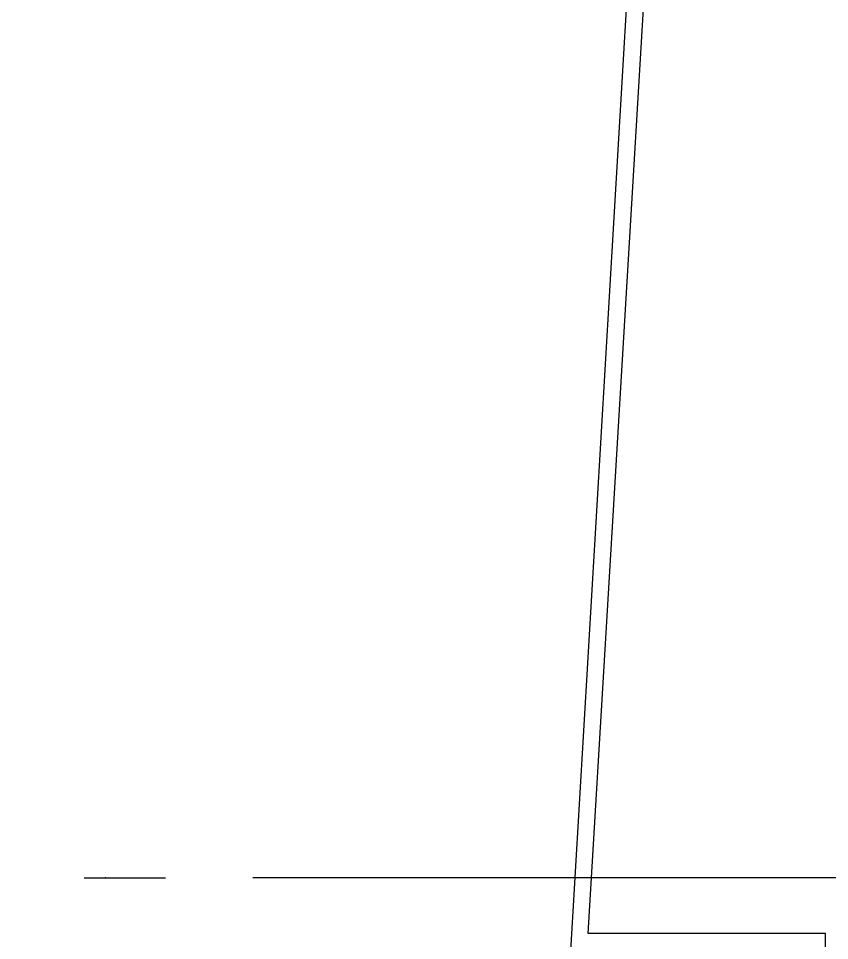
# Model space of a CAD drawing. Header units: millimetres. Extents: x 2148 to 2681, y 758 to 986.
# Drawn here: x 2595.377 to 2598.879, y 930.699 to 934.682 of the extents above; entities that cross this region are included whole.
import ezdxf

# ---------------------------------------------------------------- set-up
doc = ezdxf.new("R2010")
doc.units = ezdxf.units.MM
doc.linetypes.add('CENTER2', pattern=[28.575, 19.05, -3.175, 3.175, -3.175])
doc.linetypes.add('PHANTOMX2', pattern=[5, 2.5, -0.5, 0.5, -0.5, 0.5, -0.5])
for name, color, linetype in [('DR', 7, 'Continuous'), ('grid', 241, 'PHANTOMX2'), ('S_GRID LINES', 252, 'Continuous')]:
    doc.layers.add(name, color=color, linetype=linetype)

msp = doc.modelspace()

# ---------------------------------------------------------------- linework, layer by layer
at = {"layer": 'DR', "ltscale": 10}
for p, q in [((2597.7618229, 930.654311), (2598.2522953, 938.9704508)), ((2597.8368229, 930.729311), (2598.3297457, 938.9704761)), ((2598.8618229, 930.729311), (2597.8368229, 930.729311)), ((2598.8618229, 928.4955594, 0), (2598.8618229, 930.729311, 0))]:
    msp.add_line(p, q, dxfattribs=at)
at = {"layer": 'grid', "ltscale": 0.7}
msp.add_line((2585.8613013, 930.969311), (2596.2929221, 930.969311), dxfattribs=at)
at = {"layer": 'S_GRID LINES', "linetype": 'CENTER2', "ltscale": 0.2}
for p, q in [((2657.3496173, 930.969311), (2595.7518229, 930.969311)), ((2657.3496173, 930.969311, 0), (2595.7518229, 930.969311, 0))]:
    msp.add_line(p, q, dxfattribs=at)

doc.saveas('drawing.dxf')
